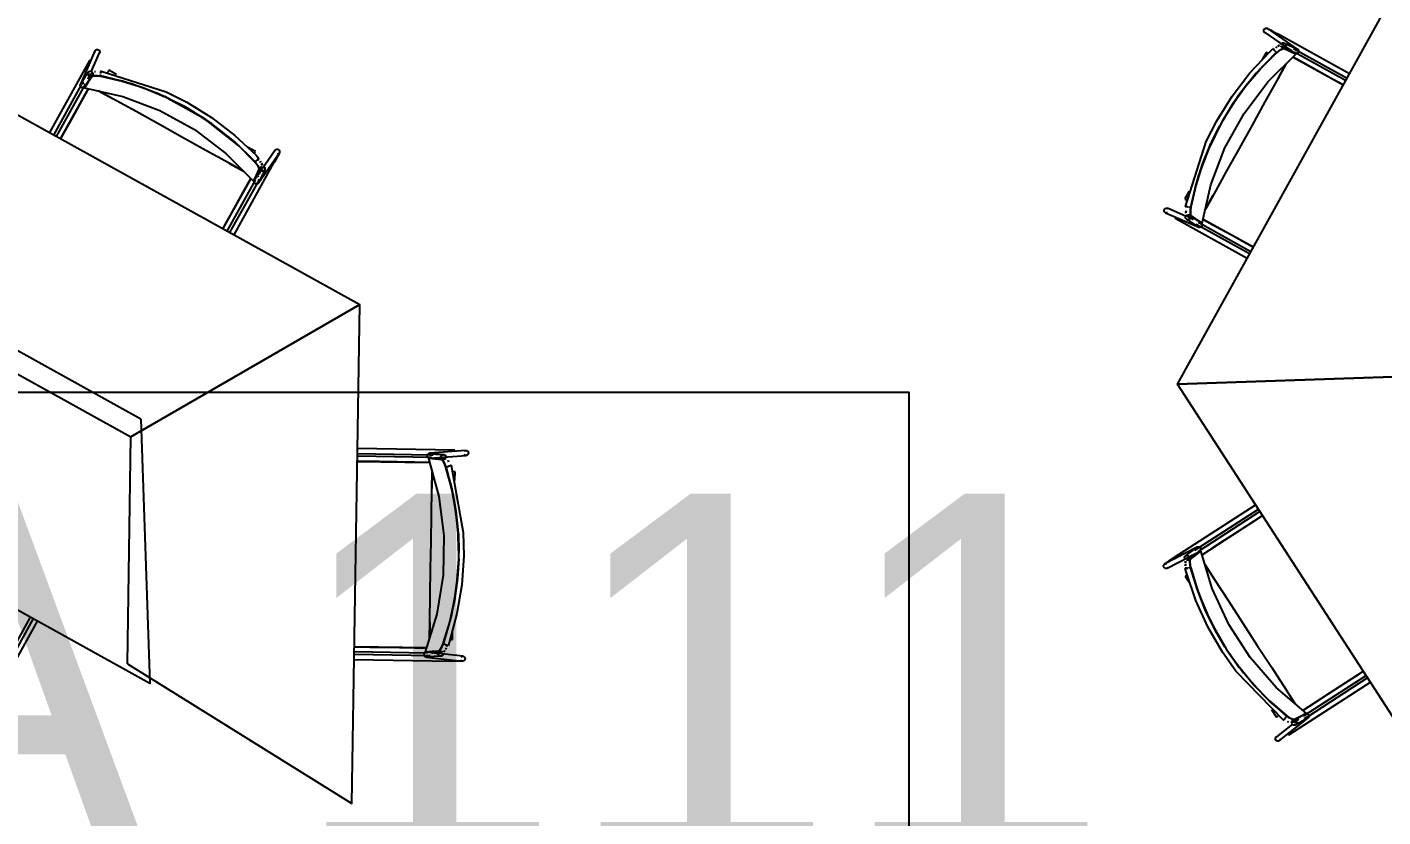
# Model space of a CAD drawing. Header units: metres. Extents: x 2.5 to 42.6, y 0.9 to 31.9.
# Drawn here: x 35.134 to 36.311, y 22.882 to 23.567 of the extents above; entities that cross this region are included whole.
import ezdxf

# ---------------------------------------------------------------- set-up
doc = ezdxf.new("R2010")
doc.units = ezdxf.units.M
for name, color, linetype in [('ARREDI', 9, 'Continuous'), ('PARETI_STRUTTURE', 7, 'Continuous'), ('WAYFINDING_RIQUADRI', 7, 'Continuous'), ('WAYFINDING_TESTI', 7, 'Continuous')]:
    doc.layers.add(name, color=color, linetype=linetype)

msp = doc.modelspace()

# ---------------------------------------------------------------- linework, layer by layer
at = {"layer": 'ARREDI'}
for points in [[(36.3622, 23.2653), (36.1327, 23.2574), (36.3427, 23.6362)], [(36.2077, 23.564), (36.2077, 23.5648), (36.208, 23.5655), (36.2085, 23.566), (36.2092, 23.5664), (36.2099, 23.5665), (36.2106, 23.5664), (36.2111, 23.5661), (36.2111, 23.5661), (36.2113, 23.566), (36.2117, 23.5654), (36.212, 23.5647)], [(36.2098, 23.5622), (36.2091, 23.5623), (36.2086, 23.5626), (36.2086, 23.5626), (36.2084, 23.5627), (36.208, 23.5633), (36.2077, 23.564)], [(36.2191, 23.5609), (36.2188, 23.5603)], [(36.2195, 23.5616), (36.2195, 23.5617), (36.2195, 23.5616), (36.2193, 23.5614), (36.2191, 23.5609)], [(36.2226, 23.552), (36.2229, 23.5527), (36.2234, 23.5533), (36.224, 23.5537), (36.2248, 23.5538), (36.2248, 23.5538), (36.2255, 23.5536), (36.2256, 23.5536), (36.2261, 23.5533), (36.2266, 23.5527), (36.2268, 23.552)], [(35.1929, 23.545), (35.1928, 23.5457), (35.1929, 23.5465), (35.1929, 23.5467), (35.1929, 23.5467), (35.1932, 23.5471), (35.1937, 23.5476), (35.1944, 23.5479), (35.1952, 23.548), (35.1959, 23.5478), (35.1965, 23.5473), (35.1969, 23.5467)], [(35.1969, 23.5467), (35.1971, 23.546), (35.197, 23.5452), (35.1969, 23.545), (35.1969, 23.545), (35.1967, 23.5446), (35.1961, 23.544)], [(36.1445, 23.4037), (36.1494, 23.4004), (36.1543, 23.3971), (36.1618, 23.4305), (36.174, 23.4625), (36.1906, 23.4925), (36.2113, 23.5198), (36.2356, 23.5439), (36.2303, 23.5463), (36.2249, 23.5487), (36.224, 23.5486), (36.2225, 23.5478), (36.2206, 23.5465), (36.2187, 23.5449)], [(36.1721, 23.4864), (36.1808, 23.5006), (36.1922, 23.5164), (36.2049, 23.5312), (36.2187, 23.545)], [(36.2186, 23.5448), (36.2048, 23.5312), (36.1922, 23.5164), (36.1807, 23.5006), (36.1721, 23.4864)], [(36.2117, 23.5445), (36.2111, 23.5448), (36.2105, 23.5451), (36.2101, 23.5454), (36.2098, 23.5455)], [(36.2158, 23.5486), (36.2157, 23.5486)], [(36.2158, 23.5485), (36.216, 23.5483), (36.2163, 23.548), (36.2167, 23.5475), (36.2172, 23.5469), (36.2177, 23.5464)], [(36.2163, 23.5479), (36.2171, 23.5487)], [(36.2177, 23.5464), (36.2182, 23.5459), (36.2185, 23.5455), (36.2186, 23.5454)], [(36.2181, 23.5495), (36.2193, 23.5503)], [(36.2192, 23.5503), (36.2182, 23.5496)], [(36.2187, 23.5449), (36.2207, 23.5466), (36.2225, 23.5479), (36.224, 23.5486), (36.2249, 23.5487)], [(36.22, 23.5508), (36.2215, 23.5516)], [(36.2215, 23.5516), (36.2201, 23.5508)], [(36.2268, 23.552), (36.2268, 23.5512), (36.2265, 23.5505), (36.226, 23.55), (36.2254, 23.5496), (36.2247, 23.5495), (36.2247, 23.5495), (36.224, 23.5496), (36.2238, 23.5497), (36.2233, 23.55), (36.2229, 23.5506), (36.2226, 23.5513)], [(36.2238, 23.551), (36.2278, 23.5493), (36.2293, 23.5486)], [(36.2307, 23.548), (36.2316, 23.5476)], [(36.2762, 23.5175), (36.2649, 23.5238), (36.2536, 23.5301), (36.2423, 23.5364), (36.2331, 23.5414)], [(36.234, 23.5477), (36.2345, 23.5482), (36.2351, 23.5486), (36.2359, 23.5487), (36.2366, 23.5486), (36.237, 23.5483), (36.2371, 23.5483), (36.2373, 23.5482), (36.2377, 23.5476), (36.2379, 23.5469)], [(36.2342, 23.5456), (36.2356, 23.5439)], [(36.2379, 23.5469), (36.2379, 23.5461), (36.2377, 23.5455), (36.2372, 23.5449), (36.2365, 23.5445), (36.2358, 23.5444), (36.235, 23.5445)], [(35.0521, 23.3069), (35.0442, 23.5364), (35.423, 23.3264)], [(35.0442, 23.5364), (35.0521, 23.3069), (35.2242, 23.2115)], [(35.1871, 23.5264), (35.1869, 23.5271), (35.187, 23.5278), (35.1873, 23.5284), (35.1873, 23.5285), (35.1878, 23.529), (35.1879, 23.529), (35.1886, 23.5293), (35.1893, 23.5293), (35.19, 23.5291), (35.1906, 23.5286)], [(35.1889, 23.538), (35.1885, 23.5383), (35.1882, 23.5384)], [(35.1882, 23.5384), (35.1882, 23.5384)], [(35.1895, 23.5377), (35.1889, 23.538)], [(35.1979, 23.5271), (35.198, 23.5279), (35.1982, 23.5285), (35.1982, 23.529), (35.1983, 23.5293), (35.1983, 23.5293), (35.1983, 23.5293), (35.1982, 23.5291)], [(35.2049, 23.5299), (35.2048, 23.5296), (35.2046, 23.5292), (35.2042, 23.5286), (35.2039, 23.528)], [(36.2268, 23.5351), (36.2199, 23.5226), (36.2087, 23.5025), (36.1975, 23.4823), (36.1863, 23.4621), (36.1751, 23.4419), (36.164, 23.4218), (36.157, 23.4092)], [(36.2201, 23.5229), (36.2268, 23.5352)], [(35.1804, 23.5161), (35.1802, 23.5169), (35.1803, 23.5176), (35.1804, 23.5178), (35.1804, 23.5179), (35.1806, 23.5183), (35.1811, 23.5188), (35.1818, 23.5191), (35.1826, 23.5191), (35.1833, 23.5189)], [(35.1905, 23.5246), (35.1872, 23.5197), (35.1839, 23.5148), (35.2173, 23.5073), (35.2493, 23.4951), (35.2793, 23.4785), (35.3066, 23.4578), (35.3307, 23.4335), (35.3331, 23.4388), (35.3355, 23.4442), (35.3354, 23.4451), (35.3346, 23.4466), (35.3333, 23.4485), (35.3317, 23.4504)], [(35.1839, 23.5148), (35.1843, 23.5178), (35.1839, 23.5148)], [(35.1869, 23.5224), (35.1877, 23.5236), (35.191, 23.5285)], [(35.1912, 23.5273), (35.1911, 23.5265), (35.1909, 23.526), (35.1908, 23.5259), (35.1903, 23.5254), (35.1903, 23.5254), (35.1896, 23.5251), (35.1888, 23.5251), (35.1881, 23.5253), (35.1875, 23.5257), (35.1871, 23.5264)], [(35.1905, 23.5246), (35.1912, 23.525), (35.1929, 23.5252), (35.1952, 23.525), (35.1977, 23.5247)], [(35.1977, 23.5247), (35.1953, 23.525), (35.193, 23.5251), (35.1913, 23.525), (35.1905, 23.5246)], [(35.1926, 23.5289), (35.1935, 23.529)], [(35.1976, 23.5251), (35.1976, 23.5253), (35.1977, 23.5258), (35.1978, 23.5264)], [(35.1977, 23.5247), (35.2167, 23.5204), (35.2353, 23.5146), (35.2531, 23.5073)], [(35.2531, 23.5073), (35.2353, 23.5145), (35.2168, 23.5204), (35.1978, 23.5247)], [(35.1873, 23.514), (35.1811, 23.5029), (35.1737, 23.4895), (35.1663, 23.4761), (35.1632, 23.4704)], [(35.1841, 23.5157), (35.1835, 23.5152), (35.1828, 23.5149), (35.1821, 23.5149), (35.1814, 23.5151), (35.1808, 23.5155), (35.1803, 23.5161)], [(35.196, 23.5121), (35.2082, 23.5053)], [(35.3219, 23.4423), (35.3094, 23.4492), (35.2893, 23.4604), (35.2691, 23.4716), (35.2489, 23.4828), (35.2287, 23.494), (35.2086, 23.5051), (35.196, 23.5121)], [(35.3316, 23.4505), (35.3179, 23.4643), (35.2874, 23.4884), (35.2537, 23.5071)], [(35.2537, 23.5071), (35.2874, 23.4883), (35.318, 23.4642), (35.3317, 23.4504)], [(36.1694, 23.4815), (36.162, 23.4669)], [(36.162, 23.4669), (36.1694, 23.4815)], [(35.3312, 23.4574), (35.3316, 23.458), (35.3319, 23.4586), (35.3322, 23.459), (35.3323, 23.4593)], [(35.349, 23.4593), (35.3491, 23.46), (35.3494, 23.4605), (35.3494, 23.4605), (35.3495, 23.4607), (35.3501, 23.4611), (35.3508, 23.4614)], [(35.3508, 23.4614), (35.3516, 23.4614), (35.3522, 23.4611), (35.3528, 23.4606), (35.3532, 23.4599), (35.3533, 23.4592), (35.3532, 23.4585), (35.3529, 23.458), (35.3529, 23.458), (35.3528, 23.4578), (35.3522, 23.4574), (35.3515, 23.4571)], [(36.1618, 23.4663), (36.1546, 23.4486), (36.1488, 23.43), (36.1444, 23.411)], [(36.1444, 23.4109), (36.1487, 23.4299), (36.1545, 23.4485), (36.1618, 23.4663)], [(35.3097, 23.449), (35.3219, 23.4423)], [(35.3317, 23.4504), (35.3334, 23.4484), (35.3347, 23.4466), (35.3354, 23.4451), (35.3355, 23.4442)], [(35.3331, 23.4514), (35.3327, 23.451), (35.3323, 23.4506), (35.3322, 23.4505)], [(35.3353, 23.4533), (35.3351, 23.4532), (35.3347, 23.4528), (35.3342, 23.4524), (35.3337, 23.4519), (35.3331, 23.4514)], [(35.3347, 23.4528), (35.3354, 23.452)], [(35.3353, 23.4534), (35.3354, 23.4534)], [(35.3363, 23.451), (35.3371, 23.4499)], [(35.3371, 23.4499), (35.3363, 23.4509)], [(35.3376, 23.4491), (35.3383, 23.4476)], [(35.3384, 23.4476), (35.3376, 23.4491)], [(35.3477, 23.45), (35.3471, 23.4503)], [(35.3484, 23.4496), (35.3484, 23.4496), (35.3484, 23.4496), (35.3481, 23.4498), (35.3477, 23.45)], [(35.3043, 23.3929), (35.3106, 23.4042), (35.3169, 23.4156), (35.3231, 23.4268), (35.3282, 23.436)], [(35.3324, 23.4349), (35.3307, 23.4335)], [(35.3344, 23.4351), (35.335, 23.4346), (35.3354, 23.434), (35.3355, 23.4332), (35.3354, 23.4325), (35.3351, 23.4321), (35.3351, 23.432), (35.335, 23.4319), (35.3344, 23.4314), (35.3337, 23.4312)], [(35.3347, 23.4384), (35.3344, 23.4375)], [(35.3375, 23.4445), (35.3361, 23.4413), (35.3354, 23.4398)], [(35.3388, 23.4423), (35.338, 23.4423), (35.3373, 23.4426), (35.3367, 23.4431), (35.3364, 23.4437), (35.3363, 23.4444), (35.3363, 23.4444), (35.3364, 23.4452), (35.3364, 23.4453), (35.3368, 23.4458), (35.3374, 23.4462), (35.3381, 23.4465)], [(35.3388, 23.4465), (35.3395, 23.4462), (35.3401, 23.4457), (35.3405, 23.4451), (35.3406, 23.4444), (35.3406, 23.4443), (35.3404, 23.4436), (35.3404, 23.4435), (35.3401, 23.443), (35.3395, 23.4425), (35.3388, 23.4423)], [(36.1328, 23.2574), (36.3622, 23.2653), (36.4576, 23.4375)], [(35.3337, 23.4312), (35.3329, 23.4312), (35.3322, 23.4314), (35.3317, 23.4319), (35.3313, 23.4326), (35.3312, 23.4333), (35.3313, 23.4341)], [(36.1392, 23.4181), (36.1395, 23.418), (36.1399, 23.4178), (36.1405, 23.4175), (36.1411, 23.4171)], [(36.142, 23.4111), (36.1412, 23.4113), (36.1406, 23.4114), (36.1401, 23.4114), (36.1398, 23.4115), (36.1398, 23.4115), (36.1398, 23.4115), (36.14, 23.4115)], [(36.157, 23.4092), (36.1638, 23.4214)], [(36.1241, 23.4062), (36.1234, 23.406), (36.1226, 23.4061), (36.1224, 23.4062), (36.1224, 23.4062), (36.122, 23.4064), (36.1215, 23.4069), (36.1212, 23.4076), (36.1211, 23.4084), (36.1214, 23.4091), (36.1218, 23.4097), (36.1224, 23.4101)], [(36.1224, 23.4101), (36.1232, 23.4103), (36.1239, 23.4102), (36.1241, 23.4101), (36.1241, 23.4101), (36.1246, 23.4099), (36.1251, 23.4093)], [(36.1311, 23.4021), (36.1308, 23.4017), (36.1307, 23.4014)], [(36.1307, 23.4014), (36.1307, 23.4014)], [(36.1314, 23.4027), (36.1311, 23.4021)], [(36.1427, 23.4003), (36.142, 23.4001), (36.1413, 23.4002), (36.1408, 23.4005), (36.1406, 23.4006), (36.1402, 23.401), (36.1401, 23.4011), (36.1399, 23.4018), (36.1398, 23.4025), (36.14, 23.4032), (36.1405, 23.4038)], [(36.1402, 23.4058), (36.1401, 23.4067), (36.1402, 23.408)], [(36.1402, 23.408), (36.1401, 23.4066)], [(36.1467, 23.4001), (36.1456, 23.4009), (36.1406, 23.4042)], [(36.1419, 23.4044), (36.1426, 23.4043), (36.1431, 23.4041), (36.1432, 23.404), (36.1437, 23.4035), (36.1437, 23.4035), (36.144, 23.4028), (36.1441, 23.4021), (36.1438, 23.4013), (36.1434, 23.4007), (36.1427, 23.4003)], [(36.144, 23.4108), (36.1438, 23.4108), (36.1433, 23.4109), (36.1427, 23.411)], [(36.1444, 23.4109), (36.1441, 23.4085), (36.144, 23.4062), (36.1441, 23.4045), (36.1445, 23.4037)], [(36.1445, 23.4037), (36.1441, 23.4045), (36.144, 23.4061), (36.1441, 23.4084), (36.1444, 23.4109)], [(36.1557, 23.4002), (36.1662, 23.3944), (36.1796, 23.387), (36.193, 23.3795), (36.1987, 23.3764)], [(36.153, 23.3936), (36.1522, 23.3934), (36.1515, 23.3935), (36.1513, 23.3936), (36.1513, 23.3936), (36.1508, 23.3938), (36.1503, 23.3944), (36.15, 23.3951), (36.15, 23.3958), (36.1502, 23.3965)], [(36.1543, 23.3971), (36.1513, 23.3975), (36.1543, 23.3971)], [(36.1534, 23.3973), (36.1539, 23.3967), (36.1542, 23.396), (36.1543, 23.3953), (36.154, 23.3946), (36.1536, 23.394), (36.153, 23.3936)], [(35.2328, 23.227), (35.0606, 23.3224)], [(35.2211, 23.0146), (35.416, 22.8933), (35.423, 23.3264)], [(36.4692, 23.1), (36.3682, 22.8939), (36.1327, 23.2574)], [(35.2328, 23.227), (35.2407, 22.9975), (34.8619, 23.2075)], [(35.2211, 23.0146), (35.2242, 23.2115)], [(35.5053, 23.1993), (35.5053, 23.1998), (35.5053, 23.2001), (35.5053, 23.2001), (35.5053, 23.2001)], [(35.5134, 23.199), (35.5139, 23.1995), (35.5146, 23.1998), (35.5149, 23.1998), (35.5154, 23.1998), (35.5161, 23.1995), (35.5166, 23.1991), (35.517, 23.1984), (35.5172, 23.1977), (35.5171, 23.1969), (35.5167, 23.1963)], [(35.4826, 23.1894), (35.4706, 23.1896), (35.4554, 23.1898), (35.4401, 23.1901), (35.4248, 23.1903), (35.4208, 23.1904)], [(35.4942, 23.1916), (35.4883, 23.1922), (35.4825, 23.1928), (35.4916, 23.1598), (35.4959, 23.1258), (35.4953, 23.0915), (35.4899, 23.0577), (35.4797, 23.025), (35.4856, 23.0254), (35.4916, 23.0258), (35.4923, 23.0263), (35.4932, 23.0277), (35.4943, 23.0298), (35.4952, 23.032)], [(35.4826, 23.1933), (35.482, 23.1937), (35.4816, 23.1944), (35.4815, 23.1951), (35.4816, 23.1959), (35.482, 23.1965)], [(35.482, 23.1965), (35.4825, 23.197), (35.4832, 23.1973), (35.4835, 23.1973), (35.484, 23.1973), (35.4847, 23.1971), (35.4852, 23.1966), (35.4856, 23.196), (35.4858, 23.1952)], [(35.4825, 23.1928), (35.4853, 23.1938), (35.4825, 23.1928)], [(35.4905, 23.1937), (35.492, 23.1935), (35.4979, 23.1929)], [(35.4969, 23.1922), (35.4962, 23.1919), (35.4956, 23.1919), (35.4955, 23.1919), (35.4948, 23.1921), (35.4948, 23.1921), (35.4942, 23.1926), (35.4938, 23.1932), (35.4937, 23.194), (35.4938, 23.1947), (35.4942, 23.1954)], [(35.4942, 23.1954), (35.4947, 23.1959), (35.4954, 23.1961), (35.496, 23.1962), (35.4962, 23.1962), (35.4968, 23.196), (35.4968, 23.1959), (35.4974, 23.1955), (35.4978, 23.1948), (35.4979, 23.1941)], [(35.4977, 23.1852), (35.4968, 23.1875), (35.4959, 23.1896), (35.4949, 23.191), (35.4942, 23.1916)], [(35.4942, 23.1916), (35.4949, 23.1911), (35.4958, 23.1897), (35.4968, 23.1877), (35.4977, 23.1852)], [(35.4995, 23.191), (35.5, 23.1898)], [(35.5, 23.1898), (35.4995, 23.191)], [(35.5053, 23.1986), (35.5053, 23.1993)], [(35.5167, 23.1963), (35.5161, 23.1958), (35.5155, 23.1955), (35.5152, 23.1955), (35.5147, 23.1955), (35.514, 23.1957), (35.5134, 23.1962)], [(35.4834, 23.0369), (35.4837, 23.0512), (35.484, 23.0742), (35.4844, 23.0973), (35.4848, 23.1204), (35.4852, 23.1435), (35.4855, 23.1665), (35.4858, 23.1808)], [(35.4858, 23.1808), (35.4855, 23.1669)], [(35.4977, 23.1852), (35.5028, 23.1665), (35.5064, 23.1473), (35.5084, 23.1282)], [(35.5084, 23.1282), (35.5064, 23.1472), (35.5028, 23.1664), (35.4977, 23.1851)], [(35.498, 23.1856), (35.4982, 23.1856), (35.4986, 23.1858), (35.4992, 23.186)], [(35.4992, 23.186), (35.4999, 23.1862), (35.5006, 23.1864), (35.5013, 23.1866), (35.5017, 23.1868), (35.502, 23.1869), (35.502, 23.1869), (35.502, 23.1869), (35.5018, 23.1868)], [(35.5056, 23.1813), (35.5054, 23.1813), (35.5049, 23.1813), (35.5042, 23.1813), (35.5035, 23.1813)], [(35.5056, 23.1813), (35.5057, 23.1813)], [(36.2063, 23.143), (36.1954, 23.1359), (36.1846, 23.1289), (36.1737, 23.1219), (36.1629, 23.1148), (36.1541, 23.1092)], [(35.5085, 23.1276), (35.5089, 23.1112)], [(35.5089, 23.1112), (35.5085, 23.1275)], [(35.5078, 23.089), (35.5088, 23.1056)], [(35.5088, 23.1056), (35.5078, 23.089)], [(36.1299, 23.1067), (36.1298, 23.1067)], [(36.1299, 23.1066), (36.13, 23.1064), (36.1303, 23.1059)], [(36.1303, 23.106), (36.1307, 23.1054)], [(36.1398, 23.1049), (36.1393, 23.1055), (36.1391, 23.1062), (36.139, 23.1069), (36.1393, 23.1076), (36.1393, 23.1077), (36.1397, 23.1082), (36.1398, 23.1083), (36.1404, 23.1086), (36.1411, 23.1087), (36.1418, 23.1086)], [(36.1418, 23.1086), (36.1425, 23.1082), (36.143, 23.1076), (36.1433, 23.1069), (36.1433, 23.1062), (36.143, 23.1055), (36.143, 23.1055), (36.1426, 23.1049), (36.1425, 23.1048), (36.142, 23.1045), (36.1412, 23.1044), (36.1405, 23.1045)], [(36.1413, 23.1055), (36.1447, 23.1082), (36.146, 23.1092)], [(36.1442, 23.0981), (36.1437, 23.1006), (36.1434, 23.1029), (36.1435, 23.1045), (36.1438, 23.1053)], [(36.2339, 22.9661), (36.2391, 22.9689), (36.2444, 22.9717), (36.2184, 22.994), (36.1959, 23.0199), (36.1773, 23.0486), (36.1629, 23.0798), (36.1531, 23.1126), (36.1485, 23.109), (36.1438, 23.1053), (36.1435, 23.1045), (36.1435, 23.1028), (36.1437, 23.1005), (36.1442, 23.0981)], [(36.1488, 23.1136), (36.1487, 23.1143), (36.149, 23.115), (36.1494, 23.1156), (36.1499, 23.1159), (36.1501, 23.116), (36.1508, 23.1161), (36.1516, 23.116)], [(36.1509, 23.1121), (36.1531, 23.1126)], [(36.1516, 23.116), (36.1522, 23.1156), (36.1527, 23.1151), (36.153, 23.1144), (36.153, 23.1136), (36.1527, 23.1129), (36.1523, 23.1123)], [(36.1222, 23.0974), (36.1216, 23.0978), (36.1211, 23.0983), (36.1208, 23.099), (36.1208, 23.0998), (36.1211, 23.1005), (36.1215, 23.1011), (36.1219, 23.1014), (36.1219, 23.1014), (36.1222, 23.1014), (36.1229, 23.1016), (36.1236, 23.1015)], [(36.1248, 23.0984), (36.1243, 23.0978), (36.1239, 23.0975), (36.1239, 23.0975), (36.1237, 23.0974), (36.123, 23.0973), (36.1222, 23.0974)], [(36.1397, 23.0972), (36.1396, 23.0972), (36.1397, 23.0972), (36.1399, 23.0973)], [(36.1397, 23.102), (36.1397, 23.1037)], [(36.1397, 23.1037), (36.1397, 23.1021)], [(36.1398, 23.1011), (36.1399, 23.0998)], [(36.1399, 23.0997), (36.1398, 23.1009)], [(36.1404, 23.0974), (36.1402, 23.0985)], [(36.1402, 23.0984), (36.1404, 23.0974)], [(36.1404, 23.0974), (36.1411, 23.0975), (36.1418, 23.0977)], [(36.1425, 23.0979), (36.1431, 23.0981), (36.1436, 23.0982), (36.1438, 23.0982)], [(36.174, 23.0294), (36.1655, 23.0438), (36.1569, 23.0613), (36.1498, 23.0795), (36.1442, 23.0981)], [(36.1443, 23.098), (36.1499, 23.0794), (36.1569, 23.0613), (36.1655, 23.0438), (36.174, 23.0294)], [(36.1643, 23.089), (36.1567, 23.1006)], [(36.1567, 23.1006), (36.1645, 23.0886), (36.177, 23.0693), (36.1895, 23.0499), (36.2021, 23.0305), (36.2146, 23.0112), (36.2272, 22.9918), (36.235, 22.9798)], [(35.4952, 23.0322), (35.501, 23.0507), (35.5052, 23.0697), (35.5078, 23.0888)], [(35.5078, 23.0888), (35.5052, 23.0696), (35.5009, 23.0506), (35.4952, 23.032)], [(36.1414, 23.0917), (36.1407, 23.0913), (36.1402, 23.091), (36.1398, 23.0907), (36.1396, 23.0906)], [(35.4837, 23.0508), (35.4834, 23.0368)], [(35.5011, 23.0357), (35.5019, 23.0357), (35.5025, 23.0357), (35.503, 23.0357), (35.5033, 23.0357)], [(35.4187, 23.0294), (35.4316, 23.0291), (35.4445, 23.0289), (35.4575, 23.0287), (35.4704, 23.0285), (35.4808, 23.0284)], [(35.4791, 23.0212), (35.4788, 23.0219), (35.4787, 23.0227), (35.4789, 23.0234), (35.4793, 23.024), (35.4799, 23.0245), (35.4806, 23.0247)], [(35.4819, 23.0241), (35.4797, 23.025)], [(35.486, 23.0237), (35.4851, 23.0236)], [(35.4935, 23.0242), (35.4892, 23.0239), (35.4876, 23.0238)], [(35.4914, 23.022), (35.491, 23.0227), (35.4909, 23.0234), (35.4911, 23.0242), (35.4915, 23.0248), (35.4921, 23.0252), (35.4921, 23.0252), (35.4928, 23.0254), (35.4929, 23.0255), (35.4935, 23.0254), (35.4942, 23.0251), (35.4947, 23.0246)], [(35.4911, 23.0239), (35.4911, 23.0239)], [(35.4951, 23.0239), (35.4952, 23.0232), (35.495, 23.0224), (35.4946, 23.0218), (35.494, 23.0214), (35.494, 23.0213), (35.4933, 23.0211), (35.4932, 23.0211), (35.4926, 23.0212), (35.4919, 23.0215), (35.4914, 23.022)], [(35.4952, 23.032), (35.4942, 23.0296), (35.4932, 23.0276), (35.4922, 23.0263), (35.4915, 23.0258)], [(35.4967, 23.0312), (35.4961, 23.0315), (35.4957, 23.0316), (35.4955, 23.0317)], [(35.4968, 23.0262), (35.4958, 23.0249)], [(35.4958, 23.0248), (35.4968, 23.0262)], [(35.4995, 23.0302), (35.4992, 23.0303), (35.4987, 23.0305), (35.4981, 23.0307), (35.4974, 23.031), (35.4967, 23.0312)], [(35.4972, 23.0271), (35.4978, 23.0282)], [(35.4979, 23.0283), (35.4973, 23.0273)], [(35.4987, 23.0305), (35.4983, 23.0295)], [(35.4983, 23.0295), (35.4987, 23.0305)], [(36.1774, 23.0241), (36.1864, 23.0114)], [(36.1864, 23.0114), (36.1774, 23.0241)], [(35.4828, 23.0217), (35.4824, 23.0211), (35.4818, 23.0206), (35.4811, 23.0204), (35.4806, 23.0204), (35.4806, 23.0204), (35.4804, 23.0204), (35.4797, 23.0207), (35.4791, 23.0212)], [(35.5024, 23.0178), (35.5024, 23.0184)], [(35.5024, 23.0169), (35.5024, 23.0169), (35.5024, 23.017), (35.5024, 23.0172), (35.5024, 23.0178)], [(35.5139, 23.0204), (35.5142, 23.0197), (35.5143, 23.0189), (35.5141, 23.0182), (35.5137, 23.0176), (35.5131, 23.0171), (35.5124, 23.0169), (35.5119, 23.0169), (35.5117, 23.0169), (35.511, 23.0172), (35.5104, 23.0177)], [(35.5106, 23.0205), (35.5112, 23.021), (35.5119, 23.0212), (35.5124, 23.0212), (35.5126, 23.0212), (35.5133, 23.0209), (35.5139, 23.0204)], [(36.1868, 23.0109), (36.1991, 22.9962), (36.2127, 22.9823), (36.2274, 22.9696)], [(36.2275, 22.9695), (36.2128, 22.9822), (36.1991, 22.9961), (36.1868, 23.0109)], [(36.2417, 22.974), (36.2524, 22.981), (36.2652, 22.9893), (36.2781, 22.9976), (36.2909, 23.0059), (36.2942, 23.0081)], [(36.235, 22.9798), (36.2274, 22.9915)], [(36.2187, 22.9683), (36.2189, 22.9685), (36.2193, 22.9687), (36.2199, 22.9691), (36.2205, 22.9695)], [(36.2266, 22.968), (36.2262, 22.9674), (36.2257, 22.9668), (36.2253, 22.9663), (36.225, 22.9659), (36.2248, 22.9657), (36.2248, 22.9657), (36.2248, 22.9657), (36.225, 22.9659)], [(36.2275, 22.9691), (36.2273, 22.9689), (36.227, 22.9685), (36.2266, 22.968)], [(36.2275, 22.9695), (36.2295, 22.968), (36.2315, 22.9669), (36.233, 22.9662), (36.2339, 22.9661)], [(36.2339, 22.9661), (36.2331, 22.9662), (36.2316, 22.9668), (36.2296, 22.968), (36.2275, 22.9695)], [(36.2292, 22.9637), (36.2282, 22.9644)], [(36.2282, 22.9644), (36.2293, 22.9637)], [(36.2382, 22.9665), (36.2369, 22.9658), (36.2316, 22.963)], [(36.2319, 22.9634), (36.2321, 22.9642), (36.2325, 22.9648), (36.2329, 22.9651), (36.2331, 22.9652), (36.2338, 22.9654), (36.2345, 22.9653), (36.2352, 22.965), (36.2357, 22.9645), (36.236, 22.9638), (36.2361, 22.963)], [(36.2444, 22.9717), (36.2426, 22.9693), (36.2444, 22.9717)], [(36.2469, 22.9689), (36.2467, 22.9681), (36.2462, 22.9675), (36.2461, 22.9674), (36.2461, 22.9674), (36.2456, 22.9671), (36.2449, 22.9669), (36.2442, 22.967), (36.2435, 22.9673), (36.243, 22.9678)], [(36.2445, 22.9712), (36.2453, 22.9711), (36.2459, 22.9708), (36.2465, 22.9703), (36.2468, 22.9696), (36.2469, 22.9689)], [(36.2286, 22.9542), (36.229, 22.9536)], [(36.229, 22.9536), (36.2293, 22.9532), (36.2294, 22.9529), (36.2295, 22.9529), (36.2295, 22.9529)], [(36.2361, 22.963), (36.2359, 22.9623), (36.2355, 22.9617), (36.235, 22.9613), (36.2349, 22.9613), (36.2342, 22.9611), (36.2342, 22.9611), (36.2334, 22.9611), (36.2328, 22.9615), (36.2323, 22.962)], [(36.2179, 22.9497), (36.2181, 22.9504), (36.2185, 22.951), (36.2187, 22.9512), (36.2187, 22.9512), (36.2191, 22.9515), (36.2198, 22.9517)], [(36.2222, 22.9493), (36.222, 22.9486), (36.2216, 22.948), (36.2214, 22.9478), (36.2214, 22.9478), (36.221, 22.9476), (36.2202, 22.9474), (36.2195, 22.9474), (36.2188, 22.9478), (36.2183, 22.9483), (36.218, 22.949), (36.2179, 22.9497)]]:
    msp.add_lwpolyline(points, dxfattribs=at)
msp.add_lwpolyline([(35.423, 23.3264), (35.2242, 23.2115)], close=True, dxfattribs=at)
at = {"layer": 'PARETI_STRUTTURE'}
for points in [[(36.2109, 23.5663), (36.212, 23.5657), (36.2135, 23.565), (36.2163, 23.5634), (36.2195, 23.5617)], [(36.237, 23.5483), (36.2111, 23.5661)], [(36.2086, 23.5626), (36.2346, 23.5448)], [(36.2821, 23.5269), (36.2195, 23.5617)], [(36.2256, 23.5536), (36.2363, 23.5486)], [(35.1929, 23.5467), (35.1804, 23.5178)], [(35.1898, 23.5287), (35.1969, 23.545)], [(36.1669, 23.486), (36.1803, 23.5075), (36.1957, 23.5276), (36.213, 23.546), (36.2157, 23.5486)], [(36.2186, 23.5453), (36.2012, 23.5273), (36.1856, 23.5076), (36.1721, 23.4865), (36.1707, 23.4839)], [(36.2098, 23.5455), (36.2064, 23.5393)], [(36.2344, 23.5447), (36.2343, 23.5447), (36.2342, 23.5448), (36.234, 23.5448), (36.2339, 23.5449), (36.2338, 23.5449), (36.2337, 23.545), (36.2336, 23.545), (36.2335, 23.5451), (36.2333, 23.5452), (36.2332, 23.5452), (36.2331, 23.5453), (36.233, 23.5453), (36.2329, 23.5454), (36.2327, 23.5454), (36.2326, 23.5455), (36.2325, 23.5456), (36.2324, 23.5456), (36.2323, 23.5457), (36.2321, 23.5457), (36.232, 23.5458), (36.2319, 23.5458), (36.2318, 23.5459), (36.2317, 23.546), (36.2315, 23.546), (36.2314, 23.5461), (36.2313, 23.5461), (36.2312, 23.5462), (36.2311, 23.5462), (36.231, 23.5463), (36.2308, 23.5463), (36.2307, 23.5464), (36.2306, 23.5465), (36.2305, 23.5465), (36.2304, 23.5466), (36.2302, 23.5466), (36.2301, 23.5467), (36.23, 23.5467), (36.2299, 23.5468), (36.2298, 23.5468), (36.2296, 23.5469), (36.2295, 23.547), (36.2294, 23.547), (36.2293, 23.5471), (36.2292, 23.5471), (36.2291, 23.5472), (36.2289, 23.5472), (36.2288, 23.5473), (36.2287, 23.5474), (36.2286, 23.5474), (36.2285, 23.5475), (36.2284, 23.5475), (36.2282, 23.5476), (36.2281, 23.5476), (36.228, 23.5477), (36.2279, 23.5477), (36.2278, 23.5478), (36.2276, 23.5479), (36.2275, 23.5479), (36.2274, 23.548), (36.2273, 23.548), (36.2272, 23.5481), (36.227, 23.5481), (36.2269, 23.5482), (36.2268, 23.5482), (36.2267, 23.5483), (36.2266, 23.5484), (36.2265, 23.5484), (36.2263, 23.5485), (36.2262, 23.5485), (36.2261, 23.5486), (36.226, 23.5486), (36.2259, 23.5487), (36.2257, 23.5488), (36.2256, 23.5488), (36.2255, 23.5489), (36.2254, 23.5489), (36.2253, 23.549), (36.2251, 23.549), (36.225, 23.5491), (36.2249, 23.5491), (36.2248, 23.5492), (36.2247, 23.5493), (36.2245, 23.5493), (36.2244, 23.5494), (36.2243, 23.5494), (36.2242, 23.5495), (36.2241, 23.5495), (36.224, 23.5496), (36.2238, 23.5496), (36.2238, 23.5497)], [(36.2278, 23.5493), (36.2261, 23.5502)], [(36.2331, 23.5414), (36.2767, 23.5172)], [(36.2336, 23.5489), (36.28, 23.5231)], [(36.2788, 23.521), (36.2346, 23.5455)], [(35.1882, 23.5384), (35.1534, 23.4758)], [(35.1983, 23.5293), (35.2548, 23.5113), (35.2728, 23.5022)], [(35.2116, 23.5262), (35.2049, 23.5299)], [(35.1572, 23.4737), (35.1814, 23.5173)], [(35.1842, 23.5173), (35.1594, 23.4725)], [(35.1803, 23.5178), (35.1809, 23.5185), (35.181, 23.5186), (35.181, 23.5187), (35.1811, 23.5188), (35.1812, 23.5189), (35.1813, 23.519), (35.1813, 23.5191), (35.1814, 23.5192), (35.1815, 23.5193), (35.1815, 23.5195), (35.1816, 23.5196), (35.1817, 23.5197), (35.1817, 23.5198), (35.1818, 23.5199), (35.1819, 23.52), (35.182, 23.5201), (35.182, 23.5202), (35.1821, 23.5203), (35.1822, 23.5205), (35.1822, 23.5206), (35.1823, 23.5207), (35.1824, 23.5208), (35.1825, 23.5209), (35.1825, 23.521), (35.1826, 23.5211), (35.1827, 23.5212), (35.1827, 23.5213), (35.1828, 23.5214), (35.1829, 23.5215), (35.183, 23.5217), (35.183, 23.5218), (35.1831, 23.5219), (35.1832, 23.522), (35.1832, 23.5221), (35.1833, 23.5222), (35.1834, 23.5223), (35.1835, 23.5224), (35.1835, 23.5225), (35.1836, 23.5227), (35.1837, 23.5228), (35.1837, 23.5229), (35.1838, 23.523), (35.1839, 23.5231), (35.184, 23.5232), (35.184, 23.5233), (35.1841, 23.5234), (35.1842, 23.5235), (35.1842, 23.5236), (35.1843, 23.5238), (35.1844, 23.5239), (35.1844, 23.524), (35.1845, 23.5241), (35.1846, 23.5242), (35.1847, 23.5243), (35.1847, 23.5244), (35.1848, 23.5245), (35.1849, 23.5246), (35.1849, 23.5248), (35.185, 23.5249), (35.1851, 23.525), (35.1852, 23.5251), (35.1852, 23.5252), (35.1853, 23.5253), (35.1854, 23.5254), (35.1854, 23.5255), (35.1855, 23.5256), (35.1856, 23.5257), (35.1857, 23.5259), (35.1857, 23.526), (35.1858, 23.5261), (35.1859, 23.5262), (35.1859, 23.5263), (35.186, 23.5264), (35.1861, 23.5265), (35.1862, 23.5266), (35.1862, 23.5267), (35.1863, 23.5269), (35.1864, 23.527), (35.1864, 23.5271), (35.1865, 23.5272), (35.1866, 23.5273), (35.1866, 23.5274), (35.1867, 23.5275), (35.1868, 23.5276), (35.1869, 23.5277), (35.1869, 23.5278), (35.187, 23.528), (35.1871, 23.5281), (35.1871, 23.5282), (35.1872, 23.5283), (35.1873, 23.5284)], [(35.1815, 23.5175), (35.183, 23.5201)], [(35.1909, 23.526), (35.1845, 23.5161)], [(35.1873, 23.523), (35.1892, 23.5272)], [(35.1886, 23.5252), (35.1881, 23.5243)], [(35.2707, 23.4984), (35.2482, 23.5094), (35.2247, 23.5182), (35.2005, 23.5245), (35.1976, 23.5251)], [(35.1632, 23.4704), (35.1874, 23.514)], [(35.1843, 23.5161), (35.1848, 23.5171)], [(35.3321, 23.4505), (35.3141, 23.468), (35.2944, 23.4835), (35.2733, 23.497), (35.2707, 23.4984)], [(35.2728, 23.5022), (35.2943, 23.4888), (35.3144, 23.4734), (35.3328, 23.4561), (35.3354, 23.4534)], [(36.1398, 23.4115), (36.1578, 23.468), (36.1669, 23.4861)], [(36.1707, 23.484), (36.1597, 23.4614), (36.1509, 23.4379), (36.1446, 23.4137), (36.144, 23.4108)], [(35.3323, 23.4593), (35.3261, 23.4628)], [(35.3494, 23.4605), (35.3315, 23.4345)], [(35.3137, 23.387), (35.3484, 23.4496)], [(35.3351, 23.4321), (35.3529, 23.458)], [(35.3531, 23.4583), (35.3525, 23.4571), (35.3517, 23.4556), (35.3502, 23.4528), (35.3484, 23.4496)], [(35.3282, 23.436), (35.304, 23.3924)], [(35.3357, 23.4355), (35.3099, 23.3891)], [(35.3314, 23.4347), (35.3315, 23.4348), (35.3316, 23.4349), (35.3316, 23.4351), (35.3317, 23.4352), (35.3317, 23.4353), (35.3318, 23.4354), (35.3318, 23.4355), (35.3319, 23.4357), (35.3319, 23.4358), (35.332, 23.4359), (35.3321, 23.436), (35.3321, 23.4361), (35.3322, 23.4363), (35.3322, 23.4364), (35.3323, 23.4365), (35.3323, 23.4366), (35.3324, 23.4367), (35.3325, 23.4368), (35.3325, 23.437), (35.3326, 23.4371), (35.3326, 23.4372), (35.3327, 23.4373), (35.3327, 23.4374), (35.3328, 23.4376), (35.3328, 23.4377), (35.3329, 23.4378), (35.333, 23.4379), (35.333, 23.438), (35.3331, 23.4382), (35.3331, 23.4383), (35.3332, 23.4384), (35.3332, 23.4385), (35.3333, 23.4386), (35.3333, 23.4387), (35.3334, 23.4389), (35.3335, 23.439), (35.3335, 23.4391), (35.3336, 23.4392), (35.3336, 23.4393), (35.3337, 23.4395), (35.3337, 23.4396), (35.3338, 23.4397), (35.3339, 23.4398), (35.3339, 23.4399), (35.334, 23.44), (35.334, 23.4402), (35.3341, 23.4403), (35.3341, 23.4404), (35.3342, 23.4405), (35.3343, 23.4406), (35.3343, 23.4408), (35.3344, 23.4409), (35.3344, 23.441), (35.3345, 23.4411), (35.3345, 23.4412), (35.3346, 23.4413), (35.3346, 23.4415), (35.3347, 23.4416), (35.3348, 23.4417), (35.3348, 23.4418), (35.3349, 23.4419), (35.3349, 23.4421), (35.335, 23.4422), (35.335, 23.4423), (35.3351, 23.4424), (35.3351, 23.4425), (35.3352, 23.4427), (35.3353, 23.4428), (35.3353, 23.4429), (35.3354, 23.443), (35.3354, 23.4431), (35.3355, 23.4433), (35.3355, 23.4434), (35.3356, 23.4435), (35.3357, 23.4436), (35.3357, 23.4437), (35.3358, 23.4438), (35.3358, 23.444), (35.3359, 23.4441), (35.3359, 23.4442), (35.336, 23.4443), (35.336, 23.4444), (35.3361, 23.4446), (35.3362, 23.4447), (35.3362, 23.4448), (35.3363, 23.4449), (35.3363, 23.445), (35.3364, 23.4451), (35.3364, 23.4453), (35.3364, 23.4453)], [(35.3404, 23.4435), (35.3354, 23.4329)], [(35.3361, 23.4413), (35.337, 23.443)], [(35.3078, 23.3903), (35.3323, 23.4345)], [(36.1429, 23.4248), (36.1392, 23.4182)], [(36.1224, 23.4062), (36.1513, 23.3936)], [(36.1404, 23.403), (36.1241, 23.4101)], [(36.1307, 23.4014), (36.1933, 23.3667)], [(36.1513, 23.3936), (36.1506, 23.3941), (36.1505, 23.3942), (36.1504, 23.3943), (36.1503, 23.3943), (36.1502, 23.3944), (36.1501, 23.3945), (36.15, 23.3945), (36.1499, 23.3946), (36.1498, 23.3947), (36.1497, 23.3948), (36.1495, 23.3948), (36.1494, 23.3949), (36.1493, 23.395), (36.1492, 23.395), (36.1491, 23.3951), (36.149, 23.3952), (36.1489, 23.3953), (36.1488, 23.3953), (36.1487, 23.3954), (36.1485, 23.3955), (36.1484, 23.3955), (36.1483, 23.3956), (36.1482, 23.3957), (36.1481, 23.3957), (36.148, 23.3958), (36.1479, 23.3959), (36.1478, 23.396), (36.1477, 23.396), (36.1476, 23.3961), (36.1474, 23.3962), (36.1473, 23.3962), (36.1472, 23.3963), (36.1471, 23.3964), (36.147, 23.3965), (36.1469, 23.3965), (36.1468, 23.3966), (36.1467, 23.3967), (36.1466, 23.3967), (36.1464, 23.3968), (36.1463, 23.3969), (36.1462, 23.397), (36.1461, 23.397), (36.146, 23.3971), (36.1459, 23.3972), (36.1458, 23.3972), (36.1457, 23.3973), (36.1456, 23.3974), (36.1455, 23.3975), (36.1454, 23.3975), (36.1452, 23.3976), (36.1451, 23.3977), (36.145, 23.3977), (36.1449, 23.3978), (36.1448, 23.3979), (36.1447, 23.398), (36.1446, 23.398), (36.1445, 23.3981), (36.1444, 23.3982), (36.1442, 23.3982), (36.1441, 23.3983), (36.144, 23.3984), (36.1439, 23.3984), (36.1438, 23.3985), (36.1437, 23.3986), (36.1436, 23.3987), (36.1435, 23.3987), (36.1434, 23.3988), (36.1433, 23.3989), (36.1431, 23.3989), (36.143, 23.399), (36.1429, 23.3991), (36.1428, 23.3991), (36.1427, 23.3992), (36.1426, 23.3993), (36.1425, 23.3994), (36.1424, 23.3994), (36.1423, 23.3995), (36.1421, 23.3996), (36.142, 23.3996), (36.1419, 23.3997), (36.1418, 23.3998), (36.1417, 23.3999), (36.1416, 23.3999), (36.1415, 23.4), (36.1414, 23.4001), (36.1413, 23.4001), (36.1412, 23.4002), (36.141, 23.4003), (36.1409, 23.4004), (36.1408, 23.4004), (36.1408, 23.4005)], [(36.1461, 23.4005), (36.1419, 23.4024)], [(36.1431, 23.4041), (36.153, 23.3978)], [(36.1439, 23.4018), (36.1448, 23.4013)], [(36.1987, 23.3764), (36.1557, 23.4002)], [(36.1516, 23.3947), (36.149, 23.3962)], [(36.1518, 23.3974), (36.1966, 23.3726)], [(36.1954, 23.3705), (36.1518, 23.3946)], [(36.153, 23.3975), (36.152, 23.398)], [(35.5053, 23.2001), (35.421, 23.2015)], [(35.5149, 23.1998), (35.4835, 23.1973)], [(35.4208, 23.1903), (35.4826, 23.1893)], [(35.4209, 23.1972), (35.4835, 23.1961)], [(35.4848, 23.1936), (35.4209, 23.1947)], [(35.4835, 23.1973), (35.4843, 23.1971), (35.4844, 23.1971), (35.4845, 23.1971), (35.4847, 23.1971), (35.4848, 23.1971), (35.4849, 23.1971), (35.4851, 23.1971), (35.4852, 23.197), (35.4853, 23.197), (35.4855, 23.197), (35.4856, 23.197), (35.4857, 23.197), (35.4858, 23.197), (35.486, 23.197), (35.4861, 23.197), (35.4862, 23.197), (35.4864, 23.197), (35.4865, 23.197), (35.4866, 23.1969), (35.4868, 23.1969), (35.4869, 23.1969), (35.487, 23.1969), (35.4872, 23.1969), (35.4873, 23.1969), (35.4874, 23.1969), (35.4875, 23.1969), (35.4877, 23.1969), (35.4878, 23.1968), (35.4879, 23.1968), (35.4881, 23.1968), (35.4882, 23.1968), (35.4883, 23.1968), (35.4885, 23.1968), (35.4886, 23.1968), (35.4887, 23.1968), (35.4889, 23.1968), (35.489, 23.1967), (35.4891, 23.1967), (35.4892, 23.1967), (35.4894, 23.1967), (35.4895, 23.1967), (35.4896, 23.1967), (35.4898, 23.1967), (35.4899, 23.1967), (35.49, 23.1967), (35.4902, 23.1966), (35.4903, 23.1966), (35.4904, 23.1966), (35.4905, 23.1966), (35.4907, 23.1966), (35.4908, 23.1966), (35.491, 23.1966), (35.4911, 23.1966), (35.4912, 23.1966), (35.4913, 23.1966), (35.4915, 23.1965), (35.4916, 23.1965), (35.4917, 23.1965), (35.4919, 23.1965), (35.492, 23.1965), (35.4921, 23.1965), (35.4923, 23.1965), (35.4924, 23.1965), (35.4925, 23.1965), (35.4926, 23.1965), (35.4928, 23.1964), (35.4929, 23.1964), (35.493, 23.1964), (35.4932, 23.1964), (35.4933, 23.1964), (35.4934, 23.1964), (35.4936, 23.1964), (35.4937, 23.1964), (35.4938, 23.1964), (35.494, 23.1963), (35.4941, 23.1963), (35.4942, 23.1963), (35.4943, 23.1963), (35.4945, 23.1963), (35.4946, 23.1963), (35.4947, 23.1963), (35.4949, 23.1963), (35.495, 23.1963), (35.4951, 23.1962), (35.4953, 23.1962), (35.4954, 23.1962), (35.4955, 23.1962), (35.4956, 23.1962), (35.4958, 23.1962), (35.4959, 23.1962), (35.496, 23.1962)], [(35.4838, 23.1961), (35.4867, 23.1961)], [(35.4838, 23.193), (35.5152, 23.1955)], [(35.4956, 23.1919), (35.4839, 23.1928)], [(35.4939, 23.1935), (35.492, 23.1935)], [(35.5089, 23.1084), (35.508, 23.1335), (35.5046, 23.1583), (35.4988, 23.1827), (35.4979, 23.1856)], [(35.5021, 23.1869), (35.5127, 23.1286), (35.5132, 23.1084)], [(35.5055, 23.1737), (35.5057, 23.1813)], [(36.2007, 23.1525), (36.1299, 23.1067)], [(36.1478, 23.1131), (36.203, 23.1489)], [(36.2044, 23.1468), (36.1512, 23.1124)], [(36.1542, 23.1091), (36.2067, 23.1432)], [(35.4955, 23.0317), (35.5024, 23.0559), (35.5068, 23.0805), (35.5088, 23.1055), (35.5088, 23.1084)], [(35.5132, 23.1084), (35.5115, 23.0831), (35.5073, 23.0582), (35.5007, 23.0338), (35.4995, 23.0302)], [(36.1217, 23.1012), (36.1228, 23.102), (36.1241, 23.1029), (36.1268, 23.1047), (36.1299, 23.1067)], [(36.1499, 23.1159), (36.1219, 23.1013)], [(36.1239, 23.0975), (36.1519, 23.1121)], [(36.1398, 23.1083), (36.1493, 23.1153)], [(36.1519, 23.1118), (36.1518, 23.1117), (36.1517, 23.1117), (36.1515, 23.1116), (36.1514, 23.1115), (36.1513, 23.1114), (36.1512, 23.1113), (36.1511, 23.1113), (36.151, 23.1112), (36.1509, 23.1111), (36.1508, 23.111), (36.1507, 23.111), (36.1506, 23.1109), (36.1505, 23.1108), (36.1504, 23.1107), (36.1503, 23.1106), (36.1502, 23.1106), (36.1501, 23.1105), (36.15, 23.1104), (36.1499, 23.1103), (36.1498, 23.1102), (36.1497, 23.1102), (36.1495, 23.1101), (36.1494, 23.11), (36.1493, 23.1099), (36.1492, 23.1099), (36.1491, 23.1098), (36.149, 23.1097), (36.1489, 23.1096), (36.1488, 23.1096), (36.1487, 23.1095), (36.1486, 23.1094), (36.1485, 23.1093), (36.1484, 23.1092), (36.1483, 23.1092), (36.1482, 23.1091), (36.1481, 23.109), (36.148, 23.1089), (36.1479, 23.1088), (36.1478, 23.1088), (36.1477, 23.1087), (36.1475, 23.1086), (36.1474, 23.1085), (36.1473, 23.1085), (36.1472, 23.1084), (36.1471, 23.1083), (36.147, 23.1082), (36.1469, 23.1081), (36.1468, 23.1081), (36.1467, 23.108), (36.1466, 23.1079), (36.1465, 23.1078), (36.1464, 23.1077), (36.1463, 23.1077), (36.1462, 23.1076), (36.1461, 23.1075), (36.146, 23.1074), (36.1459, 23.1074), (36.1458, 23.1073), (36.1457, 23.1072), (36.1455, 23.1071), (36.1454, 23.107), (36.1453, 23.107), (36.1452, 23.1069), (36.1451, 23.1068), (36.145, 23.1067), (36.1449, 23.1067), (36.1448, 23.1066), (36.1447, 23.1065), (36.1446, 23.1064), (36.1445, 23.1063), (36.1444, 23.1063), (36.1443, 23.1062), (36.1442, 23.1061), (36.1441, 23.106), (36.144, 23.1059), (36.1439, 23.1059), (36.1438, 23.1058), (36.1437, 23.1057), (36.1435, 23.1056), (36.1434, 23.1056), (36.1433, 23.1055), (36.1432, 23.1054), (36.1431, 23.1053), (36.143, 23.1052), (36.1429, 23.1052), (36.1428, 23.1051), (36.1427, 23.105), (36.1426, 23.1049), (36.1425, 23.1048), (36.1425, 23.1048)], [(36.1447, 23.1082), (36.1431, 23.1071)], [(36.1718, 23.0247), (36.1592, 23.0466), (36.1487, 23.0696), (36.1406, 23.0936), (36.1396, 23.0972)], [(36.1438, 23.0982), (36.1515, 23.0743), (36.1616, 23.0513), (36.1739, 23.0295), (36.1755, 23.027)], [(36.1395, 23.0905), (36.1434, 23.0845)], [(35.0997, 22.9735), (35.143, 23.0516)], [(35.1037, 22.9947), (35.1371, 23.0549)], [(35.1392, 23.0538), (35.1065, 22.9946)], [(35.5033, 23.0357), (35.5034, 23.0428)], [(35.4181, 23.0251), (35.4815, 23.024)], [(35.4808, 23.0284), (35.4182, 23.0294)], [(35.5124, 23.0212), (35.4811, 23.0247)], [(35.4812, 23.0249), (35.4813, 23.0249), (35.4815, 23.0249), (35.4816, 23.0249), (35.4817, 23.0249), (35.4819, 23.0249), (35.482, 23.0249), (35.4821, 23.0249), (35.4823, 23.0249), (35.4824, 23.0249), (35.4825, 23.025), (35.4827, 23.025), (35.4828, 23.025), (35.4829, 23.025), (35.4831, 23.025), (35.4832, 23.025), (35.4833, 23.025), (35.4834, 23.025), (35.4836, 23.025), (35.4837, 23.025), (35.4838, 23.025), (35.484, 23.025), (35.4841, 23.025), (35.4842, 23.025), (35.4844, 23.025), (35.4845, 23.025), (35.4846, 23.0251), (35.4848, 23.0251), (35.4849, 23.0251), (35.485, 23.0251), (35.4852, 23.0251), (35.4853, 23.0251), (35.4854, 23.0251), (35.4855, 23.0251), (35.4857, 23.0251), (35.4858, 23.0251), (35.4859, 23.0251), (35.4861, 23.0251), (35.4862, 23.0251), (35.4863, 23.0251), (35.4865, 23.0251), (35.4866, 23.0252), (35.4867, 23.0252), (35.4869, 23.0252), (35.487, 23.0252), (35.4871, 23.0252), (35.4872, 23.0252), (35.4874, 23.0252), (35.4875, 23.0252), (35.4876, 23.0252), (35.4878, 23.0252), (35.4879, 23.0252), (35.488, 23.0252), (35.4882, 23.0252), (35.4883, 23.0252), (35.4884, 23.0252), (35.4886, 23.0252), (35.4887, 23.0252), (35.4888, 23.0253), (35.489, 23.0253), (35.4891, 23.0253), (35.4892, 23.0253), (35.4893, 23.0253), (35.4895, 23.0253), (35.4896, 23.0253), (35.4897, 23.0253), (35.4899, 23.0253), (35.49, 23.0253), (35.4901, 23.0253), (35.4903, 23.0253), (35.4904, 23.0253), (35.4905, 23.0253), (35.4907, 23.0253), (35.4908, 23.0253), (35.4909, 23.0254), (35.491, 23.0254), (35.4912, 23.0254), (35.4913, 23.0254), (35.4914, 23.0254), (35.4916, 23.0254), (35.4917, 23.0254), (35.4918, 23.0254), (35.492, 23.0254), (35.4921, 23.0254), (35.4922, 23.0254), (35.4924, 23.0254), (35.4925, 23.0254), (35.4926, 23.0254), (35.4927, 23.0254), (35.4929, 23.0255), (35.4929, 23.0255)], [(35.4892, 23.0239), (35.4911, 23.0239)], [(36.2248, 22.9657), (36.1835, 23.0082), (36.1718, 23.0247)], [(36.1755, 23.027), (36.1901, 23.0067), (36.2068, 22.988), (36.2252, 22.971), (36.2275, 22.9691)], [(35.418, 23.0183), (35.5024, 23.0169)], [(35.4839, 23.0215), (35.4181, 23.0226)], [(35.4806, 23.0204), (35.5119, 23.0169)], [(35.4932, 23.0211), (35.4814, 23.0206)], [(35.5122, 23.0169), (35.5108, 23.0168), (35.5092, 23.0168), (35.506, 23.0169), (35.5024, 23.0169)], [(36.2942, 23.0081), (36.2417, 22.974)], [(36.2429, 22.9697), (36.2966, 23.0044)], [(36.2979, 23.0024), (36.2453, 22.9683)], [(36.2295, 22.9529), (36.3003, 22.9987)], [(36.2145, 22.9747), (36.2187, 22.9683)], [(36.2214, 22.9478), (36.2461, 22.9674)], [(36.2329, 22.9651), (36.2432, 22.9709)], [(36.2375, 22.9661), (36.2339, 22.9632)], [(36.2461, 22.9674), (36.2453, 22.9671), (36.2452, 22.967), (36.2451, 22.9669), (36.2449, 22.9669), (36.2448, 22.9668), (36.2447, 22.9668), (36.2446, 22.9667), (36.2445, 22.9666), (36.2444, 22.9666), (36.2442, 22.9665), (36.2441, 22.9664), (36.244, 22.9664), (36.2439, 22.9663), (36.2438, 22.9662), (36.2437, 22.9662), (36.2436, 22.9661), (36.2435, 22.966), (36.2433, 22.966), (36.2432, 22.9659), (36.2431, 22.9659), (36.243, 22.9658), (36.2429, 22.9657), (36.2428, 22.9657), (36.2426, 22.9656), (36.2425, 22.9655), (36.2424, 22.9655), (36.2423, 22.9654), (36.2422, 22.9654), (36.2421, 22.9653), (36.242, 22.9652), (36.2418, 22.9652), (36.2417, 22.9651), (36.2416, 22.965), (36.2415, 22.965), (36.2414, 22.9649), (36.2413, 22.9648), (36.2412, 22.9648), (36.2411, 22.9647), (36.2409, 22.9646), (36.2408, 22.9646), (36.2407, 22.9645), (36.2406, 22.9644), (36.2405, 22.9644), (36.2404, 22.9643), (36.2402, 22.9643), (36.2401, 22.9642), (36.24, 22.9641), (36.2399, 22.9641), (36.2398, 22.964), (36.2397, 22.9639), (36.2396, 22.9639), (36.2394, 22.9638), (36.2393, 22.9638), (36.2392, 22.9637), (36.2391, 22.9636), (36.239, 22.9636), (36.2389, 22.9635), (36.2388, 22.9634), (36.2386, 22.9634), (36.2385, 22.9633), (36.2384, 22.9632), (36.2383, 22.9632), (36.2382, 22.9631), (36.2381, 22.963), (36.238, 22.963), (36.2378, 22.9629), (36.2377, 22.9629), (36.2376, 22.9628), (36.2375, 22.9627), (36.2374, 22.9627), (36.2373, 22.9626), (36.2371, 22.9625), (36.237, 22.9625), (36.2369, 22.9624), (36.2368, 22.9623), (36.2367, 22.9623), (36.2366, 22.9622), (36.2365, 22.9621), (36.2364, 22.9621), (36.2362, 22.962), (36.2361, 22.9619), (36.236, 22.9619), (36.2359, 22.9618), (36.2358, 22.9618), (36.2357, 22.9617), (36.2356, 22.9616), (36.2354, 22.9616), (36.2353, 22.9615), (36.2352, 22.9614), (36.2351, 22.9614), (36.235, 22.9613)], [(36.2353, 22.9648), (36.2362, 22.9653)], [(36.2434, 22.9708), (36.2425, 22.9701)], [(36.2452, 22.9682), (36.2427, 22.9666)], [(36.2326, 22.9622), (36.2187, 22.9512)]]:
    msp.add_lwpolyline(points, dxfattribs=at)
at = {"layer": 'WAYFINDING_RIQUADRI'}
msp.add_lwpolyline([(34.3, 22.75), (35.9, 22.75), (35.9, 23.25), (34.3, 23.25)], close=True, dxfattribs=at)

# ---------------------------------------------------------------- texts
at = {"layer": 'WAYFINDING_TESTI', "insert": (35.1, 23), "char_height": 0.32, "attachment_point": 5}
msp.add_mtext('AULA 111', dxfattribs=at)

doc.saveas('drawing.dxf')
